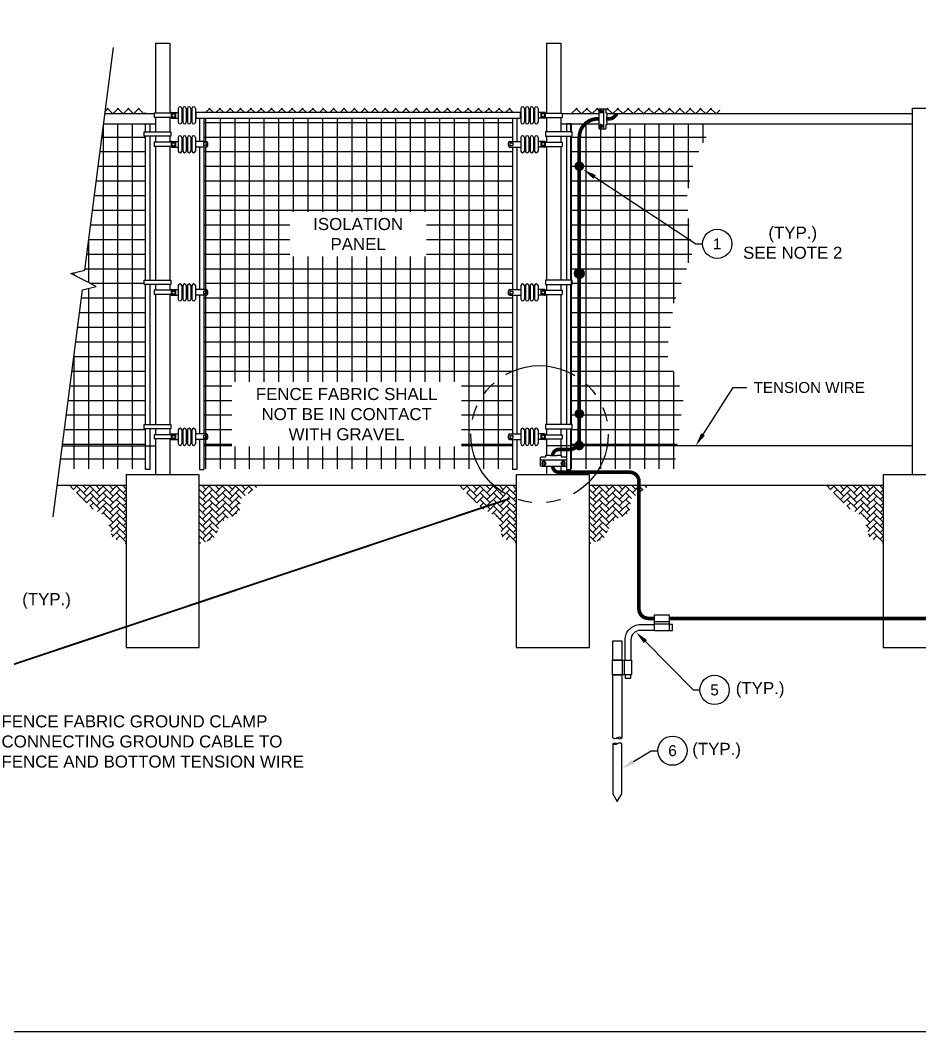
# Model space of a CAD drawing. Header units: feet. Extents: x -17 to 155, y -41 to 44.
# Drawn here: x 5.75 to 13.55, y -0.74 to 8.03 of the extents above; entities that cross this region are included whole.
import ezdxf
from ezdxf import colors
from ezdxf.entities.mleader import LeaderData, LeaderLine
from ezdxf.enums import TextEntityAlignment as Align
from ezdxf.math import Vec2, Vec3

# ---------------------------------------------------------------- set-up
doc = ezdxf.new("R2010")
doc.units = ezdxf.units.FT
doc.header["$MEASUREMENT"] = 0
doc.linetypes.add('PHANTOM2', pattern=[1.25, 0.625, -0.125, 0.125, -0.125, 0.125, -0.125])
doc.layers.get('Defpoints').update_dxf_attribs({"color": 5})
for name, color, linetype in [('E-DETL', 7, 'Continuous'), ('G-ANNO-TEXT', 1, 'Continuous'), ('HATCH', 9, 'Continuous')]:
    doc.layers.add(name, color=color, linetype=linetype)
doc.styles.add('NEI-A', font='arial.ttf')
pattern_1 = [(45, (0.216314, 9.669623), (5e-18, 0.05737644), [0.1217138, -0.0405713]), (135, (0.245, 9.69831), (5e-18, 0.05737644), [0.1217138, -0.0405713])]
pattern_2 = [(45, (3.597253, 9.669623), (5e-18, 0.05737644), [0.1217138, -0.0405713]), (135, (3.62594, 9.69831), (5e-18, 0.05737644), [0.1217138, -0.0405713])]
pattern_3 = [(0, (-1.26273, -4.01569), (0, 0.1267852), []), (90, (-1.26273, -4.01569), (-0.1267852, 8e-18), [])]

# ---------------------------------------------------------------- blocks, each defined once
blk = doc.blocks.new('_TagCircle')
at = {"color": 0, "linetype": 'ByBlock', "lineweight": -2, "transparency": 16777216}
blk.add_circle((0, 0), 0.125, dxfattribs=at)
at = {"color": 0, "transparency": 16777216, "style": 'NEI-A'}
blk.add_attdef('TAGNUMBER', text='', height=0.09375, dxfattribs=at).set_placement((0, -0.046875), align=Align.CENTER)

msp = doc.modelspace()

# ---------------------------------------------------------------- hatches: boundary and pattern name
at = {"layer": 'E-DETL', "linetype": 'Continuous'}
h = msp.add_hatch(dxfattribs=at)
h.set_pattern_fill('ANSI37', color=9, scale=0.507141)
h.set_pattern_definition([(45, (0.188205, 40.027074), (-0.04482534, 0.04482534), []), (135, (0.188205, 40.027074), (-0.04482534, -0.04482534), [])])
h.paths.add_polyline_path([(6.49192, 7.26503), (6.48542, 7.2146), (6.83595, 7.2146), (6.83595, 7.26503)])
h = msp.add_hatch(dxfattribs=at)
h.set_pattern_fill('ANSI37', color=9, scale=0.507141)
h.set_pattern_definition([(45, (-2.96392, 40.027074), (-0.04482534, 0.04482534), []), (135, (-2.96392, 40.027074), (-0.04482534, -0.04482534), [])])
h.paths.add_polyline_path([(7.34236, 7.2287), (10.01619, 7.2287), (10.01619, 7.26503), (7.34236, 7.26503)])
h = msp.add_hatch(dxfattribs=at)
h.set_pattern_fill('ANSI37', color=9, scale=0.507141)
h.set_pattern_definition([(45, (0.216314, 40.027074), (-0.04482534, 0.04482534), []), (135, (0.216314, 40.027074), (-0.04482534, -0.04482534), [])])
edge = h.paths.add_edge_path()
edge.add_arc((10.77209, 7.24919), 0.00802, 90, 180, ccw=False)
edge.add_line((10.77209, 7.25721), (10.81991, 7.25721))
edge.add_arc((10.81991, 7.24919), 0.00802, 0, 90, ccw=False)
edge.add_line((10.82794, 7.24919), (10.82794, 7.22145))
edge.add_line((10.82794, 7.22145), (10.8386, 7.22145))
edge.add_line((10.8386, 7.22145), (10.8386, 7.2146))
edge.add_line((10.8386, 7.2146), (11.79658, 7.2146))
edge.add_line((11.79658, 7.2146), (11.82207, 7.26503))
edge.add_line((11.82207, 7.26503), (10.5226, 7.26503))
edge.add_line((10.5226, 7.26503), (10.5226, 7.2146))
edge.add_line((10.5226, 7.2146), (10.76407, 7.2146))
edge.add_line((10.76407, 7.2146), (10.76407, 7.24919))
h = msp.add_hatch(dxfattribs=at)
h.set_pattern_fill('NET', color=9, scale=1.014282)
h.set_pattern_definition(pattern_3)
h.paths.add_polyline_path([(6.83595, 5.73699), (6.82581, 5.73699), (6.82581, 5.77394), (6.83595, 5.77394), (6.83595, 7.01612), (6.82581, 7.01612), (6.82581, 7.05307), (6.83595, 7.05307), (6.83595, 7.13008), (6.47454, 7.13008), (6.31088, 5.85945), (6.19032, 5.83236), (6.40984, 5.71887), (6.28928, 5.69179), (6.08915, 4.13795), (6.83595, 4.13795), (6.83595, 4.48591), (6.82581, 4.48591), (6.82581, 4.52286), (6.83595, 4.52286)])
h = msp.add_hatch(dxfattribs=at)
h.set_pattern_fill('NET', color=9, scale=1.014282)
h.set_pattern_definition(pattern_3)
edge = h.paths.add_edge_path()
edge.add_line((9.99505, 5.69243), (10.01619, 5.69243))
edge.add_line((10.01619, 5.69243), (10.01619, 7.17944))
edge.add_line((10.01619, 7.17944), (7.34236, 7.17944))
edge.add_line((7.34236, 7.17944), (7.34236, 6.97707))
edge.add_line((7.34236, 6.97707), (7.3635, 6.97707))
edge.add_arc((7.3635, 6.96475), 0.01232, 0, 90, ccw=False)
edge.add_line((7.37582, 6.96475), (7.37582, 6.94012))
edge.add_arc((7.3635, 6.94012), 0.01232, -90, 0, ccw=False)
edge.add_line((7.3635, 6.92781), (7.34236, 6.92781))
edge.add_line((7.34236, 6.92781), (7.34236, 4.13795))
edge.add_line((7.34236, 4.13795), (10.01619, 4.13795))
edge.add_line((10.01619, 4.13795), (10.01619, 4.39209))
edge.add_line((10.01619, 4.39209), (9.99505, 4.39209))
edge.add_arc((9.99505, 4.40441), 0.01232, 180, 270, ccw=False)
edge.add_line((9.98273, 4.40441), (9.98273, 4.42904))
edge.add_arc((9.99505, 4.42904), 0.01232, 90, 180, ccw=False)
edge.add_line((9.99505, 4.44136), (10.01619, 4.44136))
edge.add_line((10.01619, 4.44136), (10.01619, 5.64317))
edge.add_line((10.01619, 5.64317), (9.99505, 5.64317))
edge.add_arc((9.99505, 5.65548), 0.01232, 180, 270, ccw=False)
edge.add_line((9.98273, 5.65548), (9.98273, 5.68012))
edge.add_arc((9.99505, 5.68012), 0.01232, 90, 180, ccw=False)
h = msp.add_hatch(dxfattribs=at)
h.set_pattern_fill('NET', color=9, scale=1.014282)
h.set_pattern_definition(pattern_3)
edge = h.paths.add_edge_path()
edge.add_line((10.5226, 4.52286), (10.53274, 4.52286))
edge.add_line((10.53274, 4.52286), (10.53274, 4.48591))
edge.add_line((10.53274, 4.48591), (10.5226, 4.48591))
edge.add_line((10.5226, 4.48591), (10.5226, 4.13795))
edge.add_line((10.5226, 4.13795), (11.41664, 4.13795))
edge.add_line((11.41664, 4.13795), (11.50004, 4.76837))
edge.add_line((11.50004, 4.76837), (11.3523, 5.13746))
edge.add_line((11.3523, 5.13746), (11.41386, 5.56806))
edge.add_line((11.41386, 5.56806), (11.57391, 6.01097))
edge.add_line((11.57391, 6.01097), (11.52466, 6.47848))
edge.add_line((11.52466, 6.47848), (11.58622, 6.79836))
edge.add_line((11.58622, 6.79836), (11.75387, 7.13008))
edge.add_line((11.75387, 7.13008), (11.0504, 7.13008))
edge.add_line((11.0504, 7.13008), (11.0504, 7.12279))
edge.add_line((11.0504, 7.12279), (11.03973, 7.12279))
edge.add_line((11.03973, 7.12279), (11.03973, 7.09505))
edge.add_arc((11.03171, 7.09505), 0.00802, -90, 0, ccw=False)
edge.add_line((11.03171, 7.08702), (10.98389, 7.08702))
edge.add_arc((10.98389, 7.09505), 0.00802, 180, 270, ccw=False)
edge.add_line((10.97586, 7.09505), (10.97586, 7.13008))
edge.add_line((10.97586, 7.13008), (10.5226, 7.13008))
edge.add_line((10.5226, 7.13008), (10.5226, 7.05307))
edge.add_line((10.5226, 7.05307), (10.53274, 7.05307))
edge.add_line((10.53274, 7.05307), (10.53274, 7.01612))
edge.add_line((10.53274, 7.01612), (10.5226, 7.01612))
edge.add_line((10.5226, 7.01612), (10.5226, 4.52286))
h = msp.add_hatch(color=3, dxfattribs=at)
edge = h.paths.add_edge_path()
edge.add_arc((10.59602, 6.76204), 0.04226, 0, 360)
h = msp.add_hatch(color=3, dxfattribs=at)
edge = h.paths.add_edge_path()
edge.add_arc((10.59602, 5.83157), 0.04226, 0, 360)
h = msp.add_hatch(color=3, dxfattribs=at)
edge = h.paths.add_edge_path()
edge.add_arc((10.59602, 4.61575), 0.04226, 0, 360)
h = msp.add_hatch(color=3, dxfattribs=at)
edge = h.paths.add_edge_path()
edge.add_arc((10.5948, 4.34126), 0.04226, 0, 360)
h = msp.add_hatch(dxfattribs=at)
h.set_pattern_fill('AR-HBONE', color=9, scale=0.010143)
h.set_pattern_definition(pattern_1)
h.paths.add_polyline_path([(6.66823, 3.99624), (6.1713, 3.99624), (6.37931, 3.79187), (6.50066, 3.72355), (6.54798, 3.54467), (6.66823, 3.48849)])
h = msp.add_hatch(dxfattribs=at)
h.set_pattern_fill('AR-HBONE', color=9, scale=0.010143)
h.set_pattern_definition(pattern_1)
h.paths.add_polyline_path([(7.8249, 3.99624), (7.30216, 3.99624), (7.30216, 3.4865), (7.42433, 3.5324), (7.50205, 3.68503), (7.65106, 3.75948), (7.66099, 3.8786)])
h = msp.add_hatch(dxfattribs=at)
h.set_pattern_fill('AR-HBONE', color=9, scale=0.010143)
h.set_pattern_definition(pattern_2)
h.paths.add_polyline_path([(10.04917, 3.99624), (9.55223, 3.99624), (9.76025, 3.79187), (9.8816, 3.72355), (9.92892, 3.54467), (10.04917, 3.48849)])
h = msp.add_hatch(dxfattribs=at)
h.set_pattern_fill('AR-HBONE', color=9, scale=0.010143)
h.set_pattern_definition(pattern_2)
h.paths.add_polyline_path([(11.20584, 3.99624), (10.6831, 3.99624), (10.6831, 3.4865), (10.80527, 3.5324), (10.88299, 3.68503), (11.032, 3.75948), (11.04193, 3.8786)])
h = msp.add_hatch(dxfattribs=at)
h.set_pattern_fill('AR-HBONE', color=9, scale=0.010143)
h.set_pattern_definition([(45, (6.77745, 9.669623), (5e-18, 0.05737644), [0.1217138, -0.0405713]), (135, (6.806137, 9.69831), (5e-18, 0.05737644), [0.1217138, -0.0405713])])
h.paths.add_polyline_path([(13.22937, 3.99624), (12.73243, 3.99624), (12.94045, 3.79187), (13.0618, 3.72355), (13.10911, 3.54467), (13.22937, 3.48849)])

# ---------------------------------------------------------------- linework, layer by layer
msp.add_line((7.04678, 4.08723), (6.92362, 4.08723))
at = {"flags": 128}
msp.add_lwpolyline([(6.92362, 7.82725), (7.04678, 7.82725)], dxfattribs=at)
for points in [[(6.83595, 7.05857), (6.83595, 7.13008), (6.8729, 7.13008), (6.8729, 7.05857)], [(10.5226, 7.05857), (10.5226, 7.13008), (10.48565, 7.13008), (10.48565, 7.05857)], [(6.83595, 5.77394), (6.83595, 7.02163)], [(6.8729, 7.02163), (6.8729, 5.77394)], [(10.48565, 7.02163), (10.48565, 5.77394)], [(10.5226, 5.77394), (10.5226, 7.02163)], [(6.83595, 4.52286), (6.83595, 5.73699)], [(6.8729, 5.73699), (6.8729, 4.52286)], [(10.48565, 5.73699), (10.48565, 4.52286)], [(10.5226, 4.52286), (10.5226, 5.73699)], [(6.8729, 4.48591), (6.8729, 4.13379), (6.83595, 4.13379), (6.83595, 4.48591)], [(10.48565, 4.48591), (10.48565, 4.13379), (10.5226, 4.13379), (10.5226, 4.48591)]]:
    msp.add_lwpolyline(points)
at = {"layer": 'Defpoints', "color": 5}
msp.add_lwpolyline([(0, 21.43182), (32.40909, 21.43182), (32.40909, -0.73926), (0, -0.73926)], close=True, dxfattribs=at)
at = {"layer": 'E-DETL', "color": 7, "linetype": 'Continuous'}
for p, q in [((6.92362, 7.82725), (6.92362, 7.2213)), ((7.04678, 7.82725), (7.04678, 7.2213)), ((10.31177, 7.82725), (10.31177, 7.2213)), ((10.43493, 7.82725), (10.43493, 7.2213)), ((7.26847, 7.2287), (10.09008, 7.2287)), ((6.92362, 7.18435), (6.92362, 7.05857)), ((7.04678, 7.18435), (7.04678, 7.05857)), ((7.26847, 7.17944), (10.09008, 7.17944)), ((7.30541, 7.17944), (7.30541, 6.97707)), ((7.34236, 7.17944), (7.34236, 6.97707)), ((10.01619, 7.17944), (10.01619, 6.97707)), ((10.05314, 7.17944), (10.05314, 6.97707)), ((10.31177, 7.18435), (10.31177, 7.05857)), ((10.43493, 7.18435), (10.43493, 7.05857)), ((6.92362, 7.02163), (6.92362, 6.97091)), ((7.04678, 7.02163), (7.04678, 6.97091)), ((10.31177, 7.02163), (10.31177, 6.97091)), ((10.43493, 7.02163), (10.43493, 6.97091)), ((6.92362, 6.93396), (6.92362, 5.77394)), ((7.04678, 6.93396), (7.04678, 5.77394)), ((7.30541, 6.92781), (7.30541, 5.69243)), ((7.34236, 6.92781), (7.34236, 5.69243)), ((10.01619, 6.92781), (10.01619, 5.69243)), ((10.05314, 6.92781), (10.05314, 5.69243)), ((10.31177, 6.93396), (10.31177, 5.77394)), ((10.43493, 6.93396), (10.43493, 5.77394)), ((6.92362, 5.73699), (6.92362, 5.68627)), ((7.04678, 5.73699), (7.04678, 5.68627)), ((10.31177, 5.73699), (10.31177, 5.68627)), ((10.43493, 5.73699), (10.43493, 5.68627)), ((6.92362, 5.64933), (6.92362, 4.52286)), ((7.04678, 5.64933), (7.04678, 4.52286)), ((7.30541, 5.64317), (7.30541, 4.44136)), ((7.34236, 5.64317), (7.34236, 4.44136)), ((10.01619, 5.64317), (10.01619, 4.44136)), ((10.05314, 5.64317), (10.05314, 4.44136)), ((10.31177, 5.64933), (10.31177, 4.52286)), ((10.43493, 5.64933), (10.43493, 4.52286)), ((6.92362, 4.48591), (6.92362, 4.4352)), ((7.04678, 4.48591), (7.04678, 4.4352)), ((10.31177, 4.48591), (10.31177, 4.4352)), ((10.43493, 4.48591), (10.43493, 4.4352)), ((6.92362, 4.39825), (6.92362, 4.08723)), ((7.04678, 4.39825), (7.04678, 4.08723)), ((7.30541, 4.39209), (7.30541, 4.13379)), ((7.34236, 4.39209), (7.34236, 4.13379)), ((10.01619, 4.39209), (10.01619, 4.13379)), ((10.05314, 4.39209), (10.05314, 4.13379)), ((10.31177, 4.39825), (10.31177, 4.2575)), ((10.43493, 4.39825), (10.43493, 4.2575)), ((7.30541, 4.13379), (7.34236, 4.13379)), ((10.05314, 4.13379), (10.01619, 4.13379)), ((10.31177, 4.15812), (10.31177, 4.08723)), ((10.43493, 4.15812), (10.43493, 4.08723))]:
    msp.add_line(p, q, dxfattribs=at)
at = {"layer": 'E-DETL', "color": 4, "linetype": 'Continuous'}
for p, q in [((6.91089, 7.2213), (6.91089, 7.18435)), ((6.9113, 7.2213), (6.9113, 7.18435)), ((7.09645, 7.2213), (6.9113, 7.2213)), ((7.05909, 7.2213), (7.05909, 7.18435)), ((7.0595, 7.2213), (7.0595, 7.18435)), ((7.06566, 7.22746), (7.12067, 7.22746)), ((7.06566, 7.21514), (7.06566, 7.19051)), ((7.06566, 7.21514), (7.09029, 7.21514)), ((7.06566, 7.19051), (7.09029, 7.19051)), ((7.09029, 7.21514), (7.09029, 7.19051)), ((7.09645, 7.2213), (7.09645, 7.18435)), ((7.12067, 7.26194), (7.12067, 7.14371)), ((7.15023, 7.26194), (7.15023, 7.14371)), ((7.16008, 7.26194), (7.16008, 7.14371)), ((7.18964, 7.26194), (7.18964, 7.14371)), ((7.1995, 7.26194), (7.1995, 7.14371)), ((7.22905, 7.26194), (7.22905, 7.14371)), ((7.23891, 7.26194), (7.23891, 7.14371)), ((7.26847, 7.26194), (7.26847, 7.14371)), ((7.27391, 7.22746), (7.26847, 7.22746)), ((7.27391, 7.2287), (7.27391, 7.17944)), ((10.08311, 7.2287), (10.08311, 7.17944)), ((10.09008, 7.26194), (10.09008, 7.14371)), ((10.11964, 7.26194), (10.11964, 7.14371)), ((10.1295, 7.26194), (10.1295, 7.14371)), ((10.15905, 7.26194), (10.15905, 7.14371)), ((10.16891, 7.26194), (10.16891, 7.14371)), ((10.19847, 7.26194), (10.19847, 7.14371)), ((10.20832, 7.26194), (10.20832, 7.14371)), ((10.23788, 7.26194), (10.23788, 7.14371)), ((10.29289, 7.22746), (10.23788, 7.22746)), ((10.2621, 7.2213), (10.2621, 7.18435)), ((10.2621, 7.2213), (10.44725, 7.2213)), ((10.29289, 7.21514), (10.26826, 7.21514)), ((10.26826, 7.21514), (10.26826, 7.19051)), ((10.29289, 7.19051), (10.26826, 7.19051)), ((10.29289, 7.21514), (10.29289, 7.19051)), ((10.29905, 7.2213), (10.29905, 7.18435)), ((10.44725, 7.2213), (10.44725, 7.18435)), ((7.09645, 7.18435), (6.9113, 7.18435)), ((7.06566, 7.17819), (7.12067, 7.17819)), ((7.27391, 7.18049), (7.26847, 7.18049)), ((10.08311, 7.18088), (10.09008, 7.18088)), ((10.29289, 7.17819), (10.23788, 7.17819)), ((10.2621, 7.18435), (10.44725, 7.18435)), ((6.9113, 6.97091), (6.9113, 6.93396)), ((7.09645, 6.97091), (6.9113, 6.97091)), ((7.09645, 6.93396), (6.9113, 6.93396)), ((7.0595, 6.97091), (7.0595, 6.93396)), ((7.06566, 6.97707), (7.12067, 6.97707)), ((7.06566, 6.96475), (7.06566, 6.94012)), ((7.06566, 6.96475), (7.09029, 6.96475)), ((7.06566, 6.94012), (7.09029, 6.94012)), ((7.06566, 6.92781), (7.12067, 6.92781)), ((7.09029, 6.96475), (7.09029, 6.94012)), ((7.09645, 6.97091), (7.09645, 6.93396)), ((7.12067, 7.01156), (7.12067, 6.89332)), ((7.15023, 7.01156), (7.15023, 6.89332)), ((7.16008, 7.01156), (7.16008, 6.89332)), ((7.18964, 7.01156), (7.18964, 6.89332)), ((7.1995, 7.01156), (7.1995, 6.89332)), ((7.22905, 7.01156), (7.22905, 6.89332)), ((7.23891, 7.01156), (7.23891, 6.89332)), ((7.26847, 7.01156), (7.26847, 6.89332)), ((7.3635, 6.97707), (7.26847, 6.97707)), ((7.3635, 6.92781), (7.26847, 6.92781)), ((7.3635, 6.96475), (7.33887, 6.96475)), ((7.33887, 6.96475), (7.33887, 6.94012)), ((7.3635, 6.94012), (7.33887, 6.94012)), ((7.3635, 6.96475), (7.3635, 6.94012)), ((7.37582, 6.94012), (7.37582, 6.96475)), ((9.98273, 6.94012), (9.98273, 6.96475)), ((9.99505, 6.97707), (10.09008, 6.97707)), ((9.99505, 6.96475), (10.01968, 6.96475)), ((9.99505, 6.96475), (9.99505, 6.94012)), ((9.99505, 6.94012), (10.01968, 6.94012)), ((9.99505, 6.92781), (10.09008, 6.92781)), ((10.01968, 6.96475), (10.01968, 6.94012)), ((10.09008, 7.01156), (10.09008, 6.89332)), ((10.11964, 7.01156), (10.11964, 6.89332)), ((10.1295, 7.01156), (10.1295, 6.89332)), ((10.15905, 7.01156), (10.15905, 6.89332)), ((10.16891, 7.01156), (10.16891, 6.89332)), ((10.19847, 7.01156), (10.19847, 6.89332)), ((10.20832, 7.01156), (10.20832, 6.89332)), ((10.23788, 7.01156), (10.23788, 6.89332)), ((10.29289, 6.97707), (10.23788, 6.97707)), ((10.29289, 6.92781), (10.23788, 6.92781)), ((10.2621, 6.97091), (10.2621, 6.93396)), ((10.2621, 6.97091), (10.44725, 6.97091)), ((10.2621, 6.93396), (10.44725, 6.93396)), ((10.26826, 6.96475), (10.26826, 6.94012)), ((10.29289, 6.96475), (10.26826, 6.96475)), ((10.29289, 6.94012), (10.26826, 6.94012)), ((10.29289, 6.96475), (10.29289, 6.94012)), ((10.29905, 6.97091), (10.29905, 6.93396)), ((10.44725, 6.97091), (10.44725, 6.93396)), ((7.12067, 5.72692), (7.12067, 5.60868)), ((7.15023, 5.72692), (7.15023, 5.60868)), ((7.16008, 5.72692), (7.16008, 5.60868)), ((7.18964, 5.72692), (7.18964, 5.60868)), ((7.1995, 5.72692), (7.1995, 5.60868)), ((7.22905, 5.72692), (7.22905, 5.60868)), ((7.23891, 5.72692), (7.23891, 5.60868)), ((7.26847, 5.72692), (7.26847, 5.60868)), ((10.09008, 5.72692), (10.09008, 5.60868)), ((10.11964, 5.72692), (10.11964, 5.60868)), ((10.1295, 5.72692), (10.1295, 5.60868)), ((10.15905, 5.72692), (10.15905, 5.60868)), ((10.16891, 5.72692), (10.16891, 5.60868)), ((10.19847, 5.72692), (10.19847, 5.60868)), ((10.20832, 5.72692), (10.20832, 5.60868)), ((10.23788, 5.72692), (10.23788, 5.60868)), ((6.9113, 5.68627), (6.9113, 5.64933)), ((7.09645, 5.68627), (6.9113, 5.68627)), ((7.09645, 5.64933), (6.9113, 5.64933)), ((7.0595, 5.68627), (7.0595, 5.64933)), ((7.06566, 5.69243), (7.12067, 5.69243)), ((7.06566, 5.68012), (7.06566, 5.65548)), ((7.06566, 5.68012), (7.09029, 5.68012)), ((7.06566, 5.65548), (7.09029, 5.65548)), ((7.06566, 5.64317), (7.12067, 5.64317)), ((7.09029, 5.68012), (7.09029, 5.65548)), ((7.09645, 5.68627), (7.09645, 5.64933)), ((7.3635, 5.69243), (7.26847, 5.69243)), ((7.3635, 5.64317), (7.26847, 5.64317)), ((7.3635, 5.68012), (7.33887, 5.68012)), ((7.33887, 5.68012), (7.33887, 5.65548)), ((7.3635, 5.65548), (7.33887, 5.65548)), ((7.3635, 5.68012), (7.3635, 5.65548)), ((7.37582, 5.65548), (7.37582, 5.68012)), ((9.98273, 5.65548), (9.98273, 5.68012)), ((9.99505, 5.69243), (10.09008, 5.69243)), ((9.99505, 5.68012), (10.01968, 5.68012)), ((9.99505, 5.68012), (9.99505, 5.65548)), ((9.99505, 5.65548), (10.01968, 5.65548)), ((9.99505, 5.64317), (10.09008, 5.64317)), ((10.01968, 5.68012), (10.01968, 5.65548)), ((10.29289, 5.69243), (10.23788, 5.69243)), ((10.29289, 5.64317), (10.23788, 5.64317)), ((10.2621, 5.68627), (10.2621, 5.64933)), ((10.2621, 5.68627), (10.44725, 5.68627)), ((10.2621, 5.64933), (10.44725, 5.64933)), ((10.26826, 5.68012), (10.26826, 5.65548)), ((10.29289, 5.68012), (10.26826, 5.68012)), ((10.29289, 5.65548), (10.26826, 5.65548)), ((10.29289, 5.68012), (10.29289, 5.65548)), ((10.29905, 5.68627), (10.29905, 5.64933)), ((10.44725, 5.68627), (10.44725, 5.64933)), ((7.12067, 4.47584), (7.12067, 4.35761)), ((7.15023, 4.47584), (7.15023, 4.35761)), ((7.16008, 4.47584), (7.16008, 4.35761)), ((7.18964, 4.47584), (7.18964, 4.35761)), ((7.1995, 4.47584), (7.1995, 4.35761)), ((7.22905, 4.47584), (7.22905, 4.35761)), ((7.23891, 4.47584), (7.23891, 4.35761)), ((7.26847, 4.47584), (7.26847, 4.35761)), ((10.09008, 4.47584), (10.09008, 4.35761)), ((10.11964, 4.47584), (10.11964, 4.35761)), ((10.1295, 4.47584), (10.1295, 4.35761)), ((10.15905, 4.47584), (10.15905, 4.35761)), ((10.16891, 4.47584), (10.16891, 4.35761)), ((10.19847, 4.47584), (10.19847, 4.35761)), ((10.20832, 4.47584), (10.20832, 4.35761)), ((10.23788, 4.47584), (10.23788, 4.35761)), ((6.9113, 4.4352), (6.9113, 4.39825)), ((7.09645, 4.4352), (6.9113, 4.4352)), ((7.09645, 4.39825), (6.9113, 4.39825)), ((6.92362, 4.39825), (6.92362, 4.37919)), ((7.04678, 4.39825), (7.04678, 4.37919)), ((7.0595, 4.4352), (7.0595, 4.39825)), ((7.06566, 4.44136), (7.12067, 4.44136)), ((7.06566, 4.42904), (7.09029, 4.42904)), ((7.06566, 4.42904), (7.06566, 4.40441)), ((7.06566, 4.40441), (7.09029, 4.40441)), ((7.06566, 4.39209), (7.12067, 4.39209)), ((7.09029, 4.42904), (7.09029, 4.40441)), ((7.09645, 4.4352), (7.09645, 4.39825)), ((7.3635, 4.44136), (7.26847, 4.44136)), ((7.3635, 4.39209), (7.26847, 4.39209)), ((7.3635, 4.42904), (7.33887, 4.42904)), ((7.33887, 4.42904), (7.33887, 4.40441)), ((7.3635, 4.40441), (7.33887, 4.40441)), ((7.3635, 4.42904), (7.3635, 4.40441)), ((7.37582, 4.40441), (7.37582, 4.42904)), ((9.98273, 4.40441), (9.98273, 4.42904)), ((9.99505, 4.44136), (10.09008, 4.44136)), ((9.99505, 4.42904), (10.01968, 4.42904)), ((9.99505, 4.42904), (9.99505, 4.40441)), ((9.99505, 4.40441), (10.01968, 4.40441)), ((9.99505, 4.39209), (10.09008, 4.39209)), ((10.01968, 4.42904), (10.01968, 4.40441)), ((10.29289, 4.44136), (10.23788, 4.44136)), ((10.29289, 4.39209), (10.23788, 4.39209)), ((10.2621, 4.4352), (10.2621, 4.39825)), ((10.2621, 4.4352), (10.44725, 4.4352)), ((10.2621, 4.39825), (10.44725, 4.39825)), ((10.26826, 4.42904), (10.26826, 4.40441)), ((10.29289, 4.42904), (10.26826, 4.42904)), ((10.29289, 4.40441), (10.26826, 4.40441)), ((10.29289, 4.42904), (10.29289, 4.40441)), ((10.29905, 4.4352), (10.29905, 4.39825)), ((10.44725, 4.4352), (10.44725, 4.39825)), ((10.88107, 2.48121), (11.04734, 2.48121)), ((11.04734, 2.35398), (10.88107, 2.35398))]:
    msp.add_line(p, q, dxfattribs=at)
at = {"layer": 'E-DETL', "color": 7, "linetype": 'Continuous', "flags": 128}
msp.add_lwpolyline([(10.31177, 7.82725), (10.43493, 7.82725)], dxfattribs=at)
at = {"layer": 'E-DETL', "color": 6, "linetype": 'Continuous'}
for points in [[(6.03568, 3.72278), (6.28928, 5.69179), (6.40984, 5.71887), (6.19032, 5.83236), (6.31088, 5.85945), (6.5596, 7.79051)], [(10.80795, 7.08701), (10.80795, 7.25714)], [(10.25865, 4.21662), (10.48548, 4.21662)]]:
    msp.add_lwpolyline(points, dxfattribs=at)
at = {"layer": 'E-DETL', "color": 7, "linetype": 'Continuous'}
for points in [[(6.91089, 7.2146), (6.48542, 7.2146)], [(10.76407, 7.2146), (10.44725, 7.2146)], [(13.48294, 7.2146), (10.8386, 7.2146)], [(13.48294, 4.08723), (13.48294, 7.26503), (13.60972, 7.26503), (13.60972, 4.08723)], [(6.47454, 7.13008), (6.92362, 7.13008)], [(10.43493, 7.13008), (10.76407, 7.13008)], [(10.8386, 7.13008), (13.48294, 7.13008)], [(6.11504, 4.33897), (6.92362, 4.33897)], [(10.01619, 4.33897), (7.34236, 4.33897)], [(13.48294, 4.33897), (10.31177, 4.33897)]]:
    msp.add_lwpolyline(points, dxfattribs=at)
at = {"layer": 'E-DETL', "color": 6, "linetype": 'Continuous'}
for points in [[(10.8386, 7.14966), (10.83576, 7.14966), (10.83576, 7.19457), (10.8386, 7.19457), (10.8386, 7.22145), (10.82794, 7.22145), (10.82794, 7.24919, 0.4142136), (10.81991, 7.25721), (10.77209, 7.25721, 0.4142136), (10.76407, 7.24919), (10.76407, 7.09505, 0.4142136), (10.77209, 7.08702), (10.81991, 7.08702, 0.4142136), (10.82794, 7.09505), (10.82794, 7.12279), (10.8386, 7.12279)], [(10.34218, 4.2575), (10.34218, 4.2537), (10.40206, 4.2537), (10.40206, 4.2575), (10.43789, 4.2575), (10.43789, 4.24328), (10.47488, 4.24328, -0.4142136), (10.48557, 4.23258), (10.48557, 4.16882, -0.4142136), (10.47488, 4.15812), (10.26936, 4.15812, -0.4142136), (10.25866, 4.16882), (10.25866, 4.23258, -0.4142136), (10.26936, 4.24328), (10.30635, 4.24328), (10.30635, 4.2575)]]:
    msp.add_lwpolyline(points, format="xyb", close=True, dxfattribs=at)
for points in [[(10.78475, 7.25055), (10.79781, 7.24302), (10.79781, 7.22794), (10.78475, 7.22041), (10.7717, 7.22794), (10.7717, 7.24302)], [(10.78475, 7.12416), (10.79781, 7.11662), (10.79781, 7.10155), (10.78475, 7.09401), (10.7717, 7.10155), (10.7717, 7.11662)], [(10.30817, 4.1857), (10.29812, 4.2031), (10.27802, 4.2031), (10.26797, 4.1857), (10.27802, 4.1683), (10.29812, 4.1683)], [(10.4767, 4.1857), (10.46665, 4.2031), (10.44655, 4.2031), (10.4365, 4.1857), (10.44655, 4.1683), (10.46665, 4.1683)]]:
    msp.add_lwpolyline(points, close=True, dxfattribs=at)
at = {"layer": 'E-DETL', "color": 3, "linetype": 'Continuous', "flags": 128}
for points in [[(10.91856, 7.2146, 0.0317, 0.0317, -0.2026057), (10.86498, 7.17212, 0.0317, 0.0317, 0), (10.83576, 7.17212, 0, 0, 0)], [(10.59602, 7.01364, 0.0317, 0.0317, 0), (10.59602, 4.39124, 0.0317, 0.0317, -0.4142136), (10.51149, 4.30671, 0.0317, 0.0317, 0)]]:
    msp.add_lwpolyline(points, format="xyseb", dxfattribs=at)
at = {"layer": 'E-DETL', "color": 3, "linetype": 'Continuous', "const_width": 0.0317, "flags": 128}
for points in [[(10.76407, 7.17212), (10.7545, 7.17212, 0.4142136), (10.59602, 7.01364)], [(10.51149, 4.30671), (10.41685, 4.30671, 0.3996093), (10.3662, 4.25854), (10.3662, 4.2537)]]:
    msp.add_lwpolyline(points, format="xyb", dxfattribs=at)
at = {"layer": 'E-DETL', "color": 4, "linetype": 'Continuous'}
for points in [[(7.05692, 7.02163), (6.82581, 7.02163), (6.82581, 7.05857), (7.05692, 7.05857)], [(10.30163, 7.02163), (10.53274, 7.02163), (10.53274, 7.05857), (10.30163, 7.05857)], [(7.05692, 5.73699), (6.82581, 5.73699), (6.82581, 5.77394), (7.05692, 5.77394)], [(10.30163, 5.73699), (10.53274, 5.73699), (10.53274, 5.77394), (10.30163, 5.77394)], [(7.05692, 4.48591), (6.82581, 4.48591), (6.82581, 4.52286), (7.05692, 4.52286)], [(10.30163, 4.48591), (10.53274, 4.48591), (10.53274, 4.52286), (10.30163, 4.52286)]]:
    msp.add_lwpolyline(points, close=True, dxfattribs=at)
at = {"layer": 'E-DETL', "color": 3, "linetype": 'Continuous', "const_width": 0.0317}
for points in [[(10.3662, 4.15812, 0.3996093), (10.41685, 4.10994)], [(11.24647, 2.84332), (11.19404, 2.84332, -0.4142136), (11.11289, 2.92446), (11.11289, 4.0288, 0.4142136), (11.03175, 4.10994), (10.41685, 4.10994)]]:
    msp.add_lwpolyline(points, format="xyb", dxfattribs=at)
at = {"layer": 'E-DETL', "color": 7, "linetype": 'Continuous'}
for points in [[(6.66823, 2.58996), (7.30216, 2.58996), (7.30216, 4.08723), (6.66823, 4.08723)], [(10.04917, 2.58996), (10.6831, 2.58996), (10.6831, 4.08723), (10.04917, 4.08723)], [(13.22937, 2.58996), (13.86329, 2.58996), (13.86329, 4.08723), (13.22937, 4.08723)], [(10.88524, 2.48121), (10.88524, 2.64875), (10.96439, 2.64875), (10.96439, 2.48121)]]:
    msp.add_lwpolyline(points, close=True, dxfattribs=at)
at = {"layer": 'E-DETL', "color": 4, "linetype": 'Continuous'}
for points in [[(6.0709, 3.99624), (6.66823, 3.99624)], [(7.30216, 3.99624), (10.04917, 3.99624)], [(10.6831, 3.99624), (13.22937, 3.99624)], [(11.3737, 2.87284), (11.3737, 2.735), (11.24647, 2.735), (11.24647, 2.87284), (11.3737, 2.87284)], [(11.3737, 2.81379), (11.24647, 2.81379)], [(11.3737, 2.79406), (11.24647, 2.79406)], [(11.3737, 2.73917), (11.40304, 2.73917), (11.40304, 2.78989), (11.3737, 2.78989)], [(10.88107, 2.48121), (10.88107, 2.35398)], [(10.96856, 2.48121), (10.96856, 2.35398)], [(10.98829, 2.35398), (10.98829, 2.48121)], [(11.04734, 2.48121), (11.04734, 2.35398)], [(10.99246, 2.35398), (10.99246, 2.32464), (11.04317, 2.32464), (11.04317, 2.35398)]]:
    msp.add_lwpolyline(points, dxfattribs=at)
at = {"layer": 'E-DETL', "color": 153, "linetype": 'Continuous', "const_width": 0.01585, "flags": 128}
msp.add_lwpolyline([(5.15022, 2.26328), (9.99344, 3.88172)], dxfattribs=at)
at = {"layer": 'E-DETL', "color": 3, "linetype": 'Continuous', "const_width": 0.0317}
msp.add_lwpolyline([(15.60401, 2.84332), (11.3737, 2.84332)], dxfattribs=at)
at = {"layer": 'E-DETL', "color": 4, "linetype": 'Continuous', "flags": 128}
for points in [[(10.99246, 2.48121), (10.99246, 2.65672, -0.4142136), (11.12563, 2.78989), (11.24647, 2.78992)], [(11.24647, 2.7392), (11.12563, 2.73917, 0.4142136), (11.04317, 2.65672), (11.04317, 2.48121)]]:
    msp.add_lwpolyline(points, format="xyb", dxfattribs=at)
at = {"layer": 'E-DETL', "color": 7, "linetype": 'Continuous'}
for points in [[(10.92481, 1.80687, 0.35), (10.96439, 1.80687, 0.35), (10.92481, 1.80687, -0.35), (10.88524, 1.80687), (10.88524, 2.35398), (10.96439, 2.35398), (10.96439, 1.80687)], [(10.88524, 1.75616), (10.88524, 1.32407), (10.92481, 1.25506), (10.96439, 1.32407), (10.96439, 1.75616, 0.35), (10.92481, 1.75616, -0.35), (10.88524, 1.75616, -0.35), (10.92481, 1.75616)]]:
    msp.add_lwpolyline(points, format="xyb", dxfattribs=at)
at = {"layer": 'E-DETL', "color": 6, "linetype": 'Continuous'}
for centre, radius in [((10.785, 7.23532), 0.00696), ((10.785, 7.10892), 0.00696), ((10.28785, 4.18603), 0.00927), ((10.45638, 4.18603), 0.00927)]:
    msp.add_circle(centre, radius, dxfattribs=at)
at = {"layer": 'E-DETL', "color": 3, "linetype": 'Continuous'}
msp.add_circle((10.59602, 5.83157), 0.04226, dxfattribs=at)
at = {"layer": 'E-DETL', "color": 153, "linetype": 'PHANTOM2'}
msp.add_circle((10.25059, 4.43845), 0.59524, dxfattribs=at)
at = {"layer": 'E-DETL', "color": 4, "linetype": 'Continuous'}
for centre, radius, start, end in [((7.13545, 7.26194), 0.01478, 0, 180), ((7.17486, 7.26194), 0.01478, 0, 180), ((7.21428, 7.26194), 0.01478, 0, 180), ((7.25369, 7.26194), 0.01478, 0, 180), ((10.10486, 7.26194), 0.01478, 0, 180), ((10.14427, 7.26194), 0.01478, 0, 180), ((10.18369, 7.26194), 0.01478, 0, 180), ((10.2231, 7.26194), 0.01478, 0, 180), ((7.06566, 7.21514), 0.01232, 90, 150), ((7.15516, 7.26194), 0.00493, 180, 0), ((7.19457, 7.26194), 0.00493, 180, 0), ((7.23398, 7.26194), 0.00493, 180, 0), ((10.12457, 7.26194), 0.00493, 180, 0), ((10.16398, 7.26194), 0.00493, 180, 0), ((10.20339, 7.26194), 0.00493, 180, 0), ((10.29289, 7.21514), 0.01232, 30, 90), ((7.06566, 7.19051), 0.01232, 210, 270), ((7.13545, 7.14371), 0.01478, 180, 0), ((7.15516, 7.14371), 0.00493, 0, 180), ((7.17486, 7.14371), 0.01478, 180, 0), ((7.19457, 7.14371), 0.00493, 0, 180), ((7.21428, 7.14371), 0.01478, 180, 0), ((7.23398, 7.14371), 0.00493, 0, 180), ((7.25369, 7.14371), 0.01478, 180, 0), ((10.10486, 7.14371), 0.01478, 180, 0), ((10.12457, 7.14371), 0.00493, 0, 180), ((10.14427, 7.14371), 0.01478, 180, 0), ((10.16398, 7.14371), 0.00493, 0, 180), ((10.18369, 7.14371), 0.01478, 180, 0), ((10.20339, 7.14371), 0.00493, 0, 180), ((10.2231, 7.14371), 0.01478, 180, 0), ((10.29289, 7.19051), 0.01232, 270, 330), ((7.13545, 7.01156), 0.01478, 0, 180), ((7.17486, 7.01156), 0.01478, 0, 180), ((7.21428, 7.01156), 0.01478, 0, 180), ((7.25369, 7.01156), 0.01478, 0, 180), ((10.10486, 7.01156), 0.01478, 0, 180), ((10.14427, 7.01156), 0.01478, 0, 180), ((10.18369, 7.01156), 0.01478, 0, 180), ((10.2231, 7.01156), 0.01478, 0, 180), ((7.06566, 6.96475), 0.01232, 90, 150), ((7.06566, 6.94012), 0.01232, 210, 270), ((7.15516, 7.01156), 0.00493, 180, 0), ((7.19457, 7.01156), 0.00493, 180, 0), ((7.23398, 7.01156), 0.00493, 180, 0), ((7.3635, 6.96475), 0.01232, 0, 90), ((7.3635, 6.94012), 0.01232, 270, 0), ((9.99505, 6.96475), 0.01232, 90, 180), ((9.99505, 6.94012), 0.01232, 180, 270), ((10.12457, 7.01156), 0.00493, 180, 0), ((10.16398, 7.01156), 0.00493, 180, 0), ((10.20339, 7.01156), 0.00493, 180, 0), ((10.29289, 6.96475), 0.01232, 30, 90), ((10.29289, 6.94012), 0.01232, 270, 330), ((7.13545, 6.89332), 0.01478, 180, 0), ((7.15516, 6.89332), 0.00493, 0, 180), ((7.17486, 6.89332), 0.01478, 180, 0), ((7.19457, 6.89332), 0.00493, 0, 180), ((7.21428, 6.89332), 0.01478, 180, 0), ((7.23398, 6.89332), 0.00493, 0, 180), ((7.25369, 6.89332), 0.01478, 180, 0), ((10.10486, 6.89332), 0.01478, 180, 0), ((10.12457, 6.89332), 0.00493, 0, 180), ((10.14427, 6.89332), 0.01478, 180, 0), ((10.16398, 6.89332), 0.00493, 0, 180), ((10.18369, 6.89332), 0.01478, 180, 0), ((10.20339, 6.89332), 0.00493, 0, 180), ((10.2231, 6.89332), 0.01478, 180, 0), ((7.13545, 5.72692), 0.01478, 0, 180), ((7.15516, 5.72692), 0.00493, 180, 0), ((7.17486, 5.72692), 0.01478, 0, 180), ((7.19457, 5.72692), 0.00493, 180, 0), ((7.21428, 5.72692), 0.01478, 0, 180), ((7.23398, 5.72692), 0.00493, 180, 0), ((7.25369, 5.72692), 0.01478, 0, 180), ((10.10486, 5.72692), 0.01478, 0, 180), ((10.12457, 5.72692), 0.00493, 180, 0), ((10.14427, 5.72692), 0.01478, 0, 180), ((10.16398, 5.72692), 0.00493, 180, 0), ((10.18369, 5.72692), 0.01478, 0, 180), ((10.20339, 5.72692), 0.00493, 180, 0), ((10.2231, 5.72692), 0.01478, 0, 180), ((7.06566, 5.68012), 0.01232, 90, 150), ((7.06566, 5.65548), 0.01232, 210, 270), ((7.15516, 5.60868), 0.00493, 0, 180), ((7.19457, 5.60868), 0.00493, 0, 180), ((7.23398, 5.60868), 0.00493, 0, 180), ((7.3635, 5.68012), 0.01232, 0, 90), ((7.3635, 5.65548), 0.01232, 270, 0), ((9.99505, 5.68012), 0.01232, 90, 180), ((9.99505, 5.65548), 0.01232, 180, 270), ((10.12457, 5.60868), 0.00493, 0, 180), ((10.16398, 5.60868), 0.00493, 0, 180), ((10.20339, 5.60868), 0.00493, 0, 180), ((10.29289, 5.68012), 0.01232, 30, 90), ((10.29289, 5.65548), 0.01232, 270, 330), ((7.13545, 5.60868), 0.01478, 180, 0), ((7.17486, 5.60868), 0.01478, 180, 0), ((7.21428, 5.60868), 0.01478, 180, 0), ((7.25369, 5.60868), 0.01478, 180, 0), ((10.10486, 5.60868), 0.01478, 180, 0), ((10.14427, 5.60868), 0.01478, 180, 0), ((10.18369, 5.60868), 0.01478, 180, 0), ((10.2231, 5.60868), 0.01478, 180, 0), ((7.13545, 4.47584), 0.01478, 0, 180), ((7.15516, 4.47584), 0.00493, 180, 0), ((7.17486, 4.47584), 0.01478, 0, 180), ((7.19457, 4.47584), 0.00493, 180, 0), ((7.21428, 4.47584), 0.01478, 0, 180), ((7.23398, 4.47584), 0.00493, 180, 0), ((7.25369, 4.47584), 0.01478, 0, 180), ((10.10486, 4.47584), 0.01478, 0, 180), ((10.12457, 4.47584), 0.00493, 180, 0), ((10.14427, 4.47584), 0.01478, 0, 180), ((10.16398, 4.47584), 0.00493, 180, 0), ((10.18369, 4.47584), 0.01478, 0, 180), ((10.20339, 4.47584), 0.00493, 180, 0), ((10.2231, 4.47584), 0.01478, 0, 180), ((7.06566, 4.42904), 0.01232, 90, 150), ((7.06566, 4.40441), 0.01232, 210, 270), ((7.3635, 4.42904), 0.01232, 0, 90), ((7.3635, 4.40441), 0.01232, 270, 0), ((9.99505, 4.42904), 0.01232, 90, 180), ((9.99505, 4.40441), 0.01232, 180, 270), ((10.29289, 4.42904), 0.01232, 30, 90), ((10.29289, 4.40441), 0.01232, 270, 330), ((7.13545, 4.35761), 0.01478, 180, 0), ((7.15516, 4.35761), 0.00493, 0, 180), ((7.17486, 4.35761), 0.01478, 180, 0), ((7.19457, 4.35761), 0.00493, 0, 180), ((7.21428, 4.35761), 0.01478, 180, 0), ((7.23398, 4.35761), 0.00493, 0, 180), ((7.25369, 4.35761), 0.01478, 180, 0), ((10.10486, 4.35761), 0.01478, 180, 0), ((10.12457, 4.35761), 0.00493, 0, 180), ((10.14427, 4.35761), 0.01478, 180, 0), ((10.16398, 4.35761), 0.00493, 0, 180), ((10.18369, 4.35761), 0.01478, 180, 0), ((10.20339, 4.35761), 0.00493, 0, 180), ((10.2231, 4.35761), 0.01478, 180, 0)]:
    msp.add_arc(centre, radius, start, end, dxfattribs=at)
at = {"layer": 'HATCH'}
msp.add_line((10.68495, 3.61704), (10.68142, 3.62208), dxfattribs=at)

# ---------------------------------------------------------------- texts
at = {"layer": 'G-ANNO-TEXT', "char_height": 0.104545, "style": 'NEI-A'}
for s, width, insert, attachment_point in [('(TYP.)\\PSEE NOTE 2', 1.246777, (12.44547, 6.09851), 5), ('(TYP.)', 0.35387, (5.76797, 2.99407), 4), ('(TYP.)', 0.35387, (11.95184, 2.22319), 4), ('(TYP.)', 0.35387, (11.57467, 1.69669), 4)]:
    msp.add_mtext_dynamic_manual_height_columns(s, width=width, gutter_width=0.51456, heights=[0], dxfattribs=dict(at, insert=insert, attachment_point=attachment_point))

# ---------------------------------------------------------------- leaders
at = {"layer": 'G-ANNO-TEXT'}
ml = msp.add_multileader_block('Standard', dxfattribs=at)
ml.set_content('_TagCircle', color=256, scale=1.0142817)
ml.set_attribute('TAGNUMBER', '1', width=0)
ml.set_leader_properties()
ml.build(insert=Vec2(0, 0))
ml.multileader.update_dxf_attribs({"dogleg_length": 0.0625, "arrow_head_size": 0.11761})
ctx = ml.context
ctx.base_point, ctx.char_height, ctx.arrow_head_size, ctx.landing_gap_size, ctx.plane_origin = Vec3(11.66407, 6.0889), 0.09409, 0.11761, 0.05881, Vec3(10.82819, 1.6898)
notes = []
notes.append((ctx, [(0, (1, 1, 0), (11.60526, 6.0889), (1, 0), 0.05881, [(0, [(10.62999, 6.73329)], 0, [])])]))
ctx.block.insert = Vec3(11.79086, 6.0889)
ml = msp.add_multileader_block('Standard', dxfattribs=at)
ml.set_content('_TagCircle', color=256, scale=1.0142817)
ml.set_attribute('TAGNUMBER', '5', width=0)
ml.set_leader_properties()
ml.build(insert=Vec2(0, 0))
ml.multileader.update_dxf_attribs({"dogleg_length": 0.0625, "arrow_head_size": 0.11761})
ctx = ml.context
ctx.base_point, ctx.char_height, ctx.arrow_head_size, ctx.landing_gap_size, ctx.plane_origin = Vec3(11.64093, 2.22319), 0.09409, 0.11761, 0.05881, Vec3(11.67838, -1.5792)
notes.append((ctx, [(0, (1, 1, 0), (11.58213, 2.22319), (1, 0), 0.05881, [(0, [(11.08579, 2.72546)], 0, [])])]))
ctx.block.insert = Vec3(11.76772, 2.22319)
ml = msp.add_multileader_block('Standard', dxfattribs=at)
ml.set_content('_TagCircle', color=256, scale=1.0142817)
ml.set_attribute('TAGNUMBER', '6', width=0)
ml.set_leader_properties()
ml.build(insert=Vec2(0, 0))
ml.multileader.update_dxf_attribs({"dogleg_length": 0.0625, "arrow_head_size": 0.11761})
ctx = ml.context
ctx.base_point, ctx.char_height, ctx.arrow_head_size, ctx.landing_gap_size, ctx.plane_origin = Vec3(11.27676, 1.69669), 0.09409, 0.11761, 0.05881, Vec3(11.31421, -2.10569)
notes.append((ctx, [(0, (1, 1, 0), (11.21796, 1.69669), (1, 0), 0.05881, [(0, [(10.96439, 1.54012)], 0, [])])]))
ctx.block.insert = Vec3(11.40355, 1.69669)
for ctx, leaders in notes:
    for number, flags, end, landing, length, lines in leaders:
        leader = LeaderData()
        leader.index, (leader.has_last_leader_line, leader.has_dogleg_vector, leader.attachment_direction) = number, flags
        leader.last_leader_point, leader.dogleg_vector, leader.dogleg_length = Vec3(end), Vec3(landing), length
        for number, points, colour, breaks in lines:
            line = LeaderLine()
            line.index, line.vertices, line.color, line.breaks = number, Vec3.list(points), colors.encode_raw_color(colour), breaks
            leader.lines.append(line)
        ctx.leaders.append(leader)

# ---------------------------------------------------------------- next in the draw order: texts
at = {"layer": 'G-ANNO-TEXT', "char_height": 0.1045455, "attachment_point": 5, "style": 'NEI-A', "bg_fill": 3, "box_fill_scale": 1.5, "bg_fill_color": 256, "bg_fill_transparency": 0}
for s, width, insert in [('\\pxqc;ISOLATION PANEL', 1.0752337, (8.67928, 6.17367)), ('\\pxqc;FENCE FABRIC SHALL NOT BE IN CONTACT WITH GRAVEL', 1.8828473, (8.57967, 4.61265))]:
    msp.add_mtext_dynamic_manual_height_columns(s, width=width, gutter_width=0.51456, heights=[0], dxfattribs=dict(at, insert=insert))

# ---------------------------------------------------------------- next in the draw order: leaders
at = {"layer": 'G-ANNO-TEXT'}
ml = msp.add_multileader_mtext('Standard', dxfattribs=at)
ml.set_content('TENSION WIRE', color=256, style='NEI-A')
ml.set_leader_properties()
ml.build(insert=Vec2(0, 0))
ml.multileader.update_dxf_attribs({"dogleg_length": 0.125, "arrow_head_size": 0.11761})
ctx = ml.context
ctx.base_point, ctx.char_height, ctx.arrow_head_size, ctx.landing_gap_size, ctx.plane_origin = Vec3(12.04794, 4.84423), 0.0940909, 0.11761, 0.05881, Vec3(11.93033, 4.84423)
notes = []
notes.append((ctx, [(0, (1, 1, 0), (11.93033, 4.84423), (1, 0), 0.11761, [(0, [(11.60433, 4.33897)], 0, [])])]))
ctx.mtext.insert, ctx.mtext.width, ctx.mtext.flow_direction = Vec3(12.10675, 4.89128), 0.9139629, 5
ctx.mtext.has_bg_fill, ctx.mtext.bg_color, ctx.mtext.bg_scale_factor, ctx.mtext.bg_transparency, ctx.mtext.use_window_bg_color = 1, -1073741824, 1.5, 0, 1
ml = msp.add_multileader_mtext('Standard', dxfattribs=at)
ml.set_content('FENCE FABRIC GROUND CLAMP CONNECTING GROUND CABLE TO FENCE AND BOTTOM TENSION WIRE', color=256, style='NEI-A')
ml.set_leader_properties()
ml.build(insert=Vec2(0, 0))
ml.multileader.update_dxf_attribs({"dogleg_length": 0.125, "arrow_head_size": 0.11761})
ctx = ml.context
ctx.base_point, ctx.char_height, ctx.arrow_head_size, ctx.landing_gap_size, ctx.plane_origin = Vec3(5.5298, 1.95004), 0.1045455, 0.11761, 0.05881, Vec3(5.12303, 0.73206)
notes.append((ctx, [(0, (1, 1, 0), (5.41218, 1.95004), (1, 0), 0.11761, [(0, [(4.68956, 1.59453)], 0, [])])]))
ctx.mtext.insert, ctx.mtext.width, ctx.mtext.flow_direction = Vec3(5.58861, 2.0032), 2.7438961, 5
ctx.mtext.has_bg_fill, ctx.mtext.bg_color, ctx.mtext.bg_scale_factor, ctx.mtext.bg_transparency, ctx.mtext.use_window_bg_color = 1, -1073741824, 1.5, 0, 1
for ctx, leaders in notes:
    for number, flags, end, landing, length, lines in leaders:
        leader = LeaderData()
        leader.index, (leader.has_last_leader_line, leader.has_dogleg_vector, leader.attachment_direction) = number, flags
        leader.last_leader_point, leader.dogleg_vector, leader.dogleg_length = Vec3(end), Vec3(landing), length
        for number, points, colour, breaks in lines:
            line = LeaderLine()
            line.index, line.vertices, line.color, line.breaks = number, Vec3.list(points), colors.encode_raw_color(colour), breaks
            leader.lines.append(line)
        ctx.leaders.append(leader)

doc.saveas('drawing.dxf')
